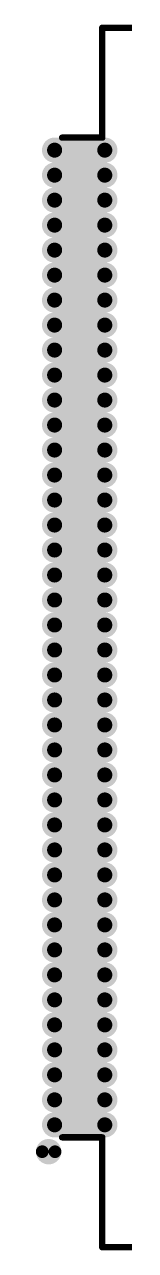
# Model space of a CAD drawing. Header units: millimetres. Extents: x 3.36 to 9.53, y 8.95 to 11.93.
# Drawn here: x 5.862 to 5.931, y 9.857 to 10.823 of the extents above; entities that cross this region are included whole.
import ezdxf

# ---------------------------------------------------------------- set-up
doc = ezdxf.new("R2010")
doc.units = ezdxf.units.MM
doc.header["$MEASUREMENT"] = 0
doc.layers.get('0').update_dxf_attribs({"linetype": 'CONTINUOUS'})
for name, color, linetype in [('BOTTOMOVERLAY', 54, 'CONTINUOUS'), ('BOTTOMPASTE', 16, 'CONTINUOUS'), ('BOTTOMSOLDER', 6, 'CONTINUOUS')]:
    doc.layers.add(name, color=color, linetype=linetype)

# ---------------------------------------------------------------- blocks, each defined once
blk = doc.blocks.new('TFT35_B_33')
at = {"layer": 'BOTTOMOVERLAY', "const_width": 0.005}
for points in [[(0.05315, 0.48031), (0.12402, 0.48031)], [(0.05315, 0.3937), (0.05315, 0.48031)], [(0.02165, 0.3937), (0.05315, 0.3937)], [(0.02165, -0.3937), (0.05315, -0.3937)], [(0.05315, -0.48031), (0.05315, -0.3937)], [(0.05315, -0.48031), (0.12402, -0.48031)]]:
    blk.add_lwpolyline(points, dxfattribs=at)
at = {"layer": 'BOTTOMOVERLAY'}
for points, const_width in [([(0.0519, 0.48031, 1), (0.0544, 0.48031, 1)], 0.0025), ([(0.0519, 0.48031, 1), (0.0544, 0.48031, 1)], 0.0025), ([(0.0204, 0.3937, 1), (0.0229, 0.3937, 1)], 0.0025), ([(0.0519, 0.3937, 1), (0.0544, 0.3937, 1)], 0.0025), ([(0.0519, 0.3937, 1), (0.0544, 0.3937, 1)], 0.0025), ([(0.01606, -0.405, 1), (0.00606, -0.405, 1)], 0.01), ([(0.0204, -0.3937, 1), (0.0229, -0.3937, 1)], 0.0025), ([(0.0519, -0.3937, 1), (0.0544, -0.3937, 1)], 0.0025), ([(0.0519, -0.3937, 1), (0.0544, -0.3937, 1)], 0.0025), ([(0.00356, -0.405, 1), (0.00856, -0.405, 1)], 0.005), ([(0.01356, -0.405, 1), (0.01856, -0.405, 1)], 0.005), ([(0.0519, -0.48031, 1), (0.0544, -0.48031, 1)], 0.0025), ([(0.0519, -0.48031, 1), (0.0544, -0.48031, 1)], 0.0025)]:
    blk.add_lwpolyline(points, format="xyb", close=True, dxfattribs=dict(at, const_width=const_width))
at = {"layer": 'BOTTOMPASTE', "const_width": 0.01181}
for points in [[(0.05512, 0.38386), (0.01575, 0.38386)], [(0.05512, 0.36417), (0.01575, 0.36417)], [(0.05512, 0.34449), (0.01575, 0.34449)], [(0.05512, 0.3248), (0.01575, 0.3248)], [(0.05512, 0.30512), (0.01575, 0.30512)], [(0.05512, 0.28543), (0.01575, 0.28543)], [(0.05512, 0.26575), (0.01575, 0.26575)], [(0.05512, 0.24606), (0.01575, 0.24606)], [(0.05512, 0.22638), (0.01575, 0.22638)], [(0.05512, 0.20669), (0.01575, 0.20669)], [(0.05512, 0.18701), (0.01575, 0.18701)], [(0.05512, 0.16732), (0.01575, 0.16732)], [(0.05512, 0.14764), (0.01575, 0.14764)], [(0.05512, 0.12795), (0.01575, 0.12795)], [(0.05512, 0.10827), (0.01575, 0.10827)], [(0.05512, 0.08858), (0.01575, 0.08858)], [(0.05512, 0.0689), (0.01575, 0.0689)], [(0.05512, 0.04921), (0.01575, 0.04921)], [(0.05512, 0.02953), (0.01575, 0.02953)], [(0.05512, 0.00984), (0.01575, 0.00984)], [(0.05512, -0.00984), (0.01575, -0.00984)], [(0.05512, -0.02953), (0.01575, -0.02953)], [(0.05512, -0.04921), (0.01575, -0.04921)], [(0.05512, -0.0689), (0.01575, -0.0689)], [(0.05512, -0.08858), (0.01575, -0.08858)], [(0.05512, -0.10827), (0.01575, -0.10827)], [(0.05512, -0.12795), (0.01575, -0.12795)], [(0.05512, -0.14764), (0.01575, -0.14764)], [(0.05512, -0.16732), (0.01575, -0.16732)], [(0.05512, -0.18701), (0.01575, -0.18701)], [(0.05512, -0.20669), (0.01575, -0.20669)], [(0.05512, -0.22638), (0.01575, -0.22638)], [(0.05512, -0.24606), (0.01575, -0.24606)], [(0.05512, -0.26575), (0.01575, -0.26575)], [(0.05512, -0.28543), (0.01575, -0.28543)], [(0.05512, -0.30512), (0.01575, -0.30512)], [(0.05512, -0.3248), (0.01575, -0.3248)], [(0.05512, -0.34449), (0.01575, -0.34449)], [(0.05512, -0.36417), (0.01575, -0.36417)], [(0.05512, -0.38386), (0.01575, -0.38386)]]:
    blk.add_lwpolyline(points, dxfattribs=at)
at = {"layer": 'BOTTOMPASTE', "const_width": 0.00591}
for points in [[(0.0128, 0.38386, 1), (0.0187, 0.38386, 1)], [(0.05217, 0.38386, 1), (0.05807, 0.38386, 1)], [(0.0128, 0.36417, 1), (0.0187, 0.36417, 1)], [(0.05217, 0.36417, 1), (0.05807, 0.36417, 1)], [(0.0128, 0.34449, 1), (0.0187, 0.34449, 1)], [(0.05217, 0.34449, 1), (0.05807, 0.34449, 1)], [(0.0128, 0.3248, 1), (0.0187, 0.3248, 1)], [(0.05217, 0.3248, 1), (0.05807, 0.3248, 1)], [(0.0128, 0.30512, 1), (0.0187, 0.30512, 1)], [(0.05217, 0.30512, 1), (0.05807, 0.30512, 1)], [(0.0128, 0.28543, 1), (0.0187, 0.28543, 1)], [(0.05217, 0.28543, 1), (0.05807, 0.28543, 1)], [(0.0128, 0.26575, 1), (0.0187, 0.26575, 1)], [(0.05217, 0.26575, 1), (0.05807, 0.26575, 1)], [(0.0128, 0.24606, 1), (0.0187, 0.24606, 1)], [(0.05217, 0.24606, 1), (0.05807, 0.24606, 1)], [(0.0128, 0.22638, 1), (0.0187, 0.22638, 1)], [(0.05217, 0.22638, 1), (0.05807, 0.22638, 1)], [(0.0128, 0.20669, 1), (0.0187, 0.20669, 1)], [(0.05217, 0.20669, 1), (0.05807, 0.20669, 1)], [(0.0128, 0.18701, 1), (0.0187, 0.18701, 1)], [(0.05217, 0.18701, 1), (0.05807, 0.18701, 1)], [(0.0128, 0.16732, 1), (0.0187, 0.16732, 1)], [(0.05217, 0.16732, 1), (0.05807, 0.16732, 1)], [(0.0128, 0.14764, 1), (0.0187, 0.14764, 1)], [(0.05217, 0.14764, 1), (0.05807, 0.14764, 1)], [(0.0128, 0.12795, 1), (0.0187, 0.12795, 1)], [(0.05217, 0.12795, 1), (0.05807, 0.12795, 1)], [(0.0128, 0.10827, 1), (0.0187, 0.10827, 1)], [(0.05217, 0.10827, 1), (0.05807, 0.10827, 1)], [(0.0128, 0.08858, 1), (0.0187, 0.08858, 1)], [(0.05217, 0.08858, 1), (0.05807, 0.08858, 1)], [(0.0128, 0.0689, 1), (0.0187, 0.0689, 1)], [(0.05217, 0.0689, 1), (0.05807, 0.0689, 1)], [(0.0128, 0.04921, 1), (0.0187, 0.04921, 1)], [(0.05217, 0.04921, 1), (0.05807, 0.04921, 1)], [(0.0128, 0.02953, 1), (0.0187, 0.02953, 1)], [(0.05217, 0.02953, 1), (0.05807, 0.02953, 1)], [(0.0128, 0.00984, 1), (0.0187, 0.00984, 1)], [(0.05217, 0.00984, 1), (0.05807, 0.00984, 1)], [(0.0128, -0.00984, 1), (0.0187, -0.00984, 1)], [(0.05217, -0.00984, 1), (0.05807, -0.00984, 1)], [(0.0128, -0.02953, 1), (0.0187, -0.02953, 1)], [(0.05217, -0.02953, 1), (0.05807, -0.02953, 1)], [(0.0128, -0.04921, 1), (0.0187, -0.04921, 1)], [(0.05217, -0.04921, 1), (0.05807, -0.04921, 1)], [(0.0128, -0.0689, 1), (0.0187, -0.0689, 1)], [(0.05217, -0.0689, 1), (0.05807, -0.0689, 1)], [(0.0128, -0.08858, 1), (0.0187, -0.08858, 1)], [(0.05217, -0.08858, 1), (0.05807, -0.08858, 1)], [(0.0128, -0.10827, 1), (0.0187, -0.10827, 1)], [(0.05217, -0.10827, 1), (0.05807, -0.10827, 1)], [(0.0128, -0.12795, 1), (0.0187, -0.12795, 1)], [(0.05217, -0.12795, 1), (0.05807, -0.12795, 1)], [(0.0128, -0.14764, 1), (0.0187, -0.14764, 1)], [(0.05217, -0.14764, 1), (0.05807, -0.14764, 1)], [(0.0128, -0.16732, 1), (0.0187, -0.16732, 1)], [(0.05217, -0.16732, 1), (0.05807, -0.16732, 1)], [(0.0128, -0.18701, 1), (0.0187, -0.18701, 1)], [(0.05217, -0.18701, 1), (0.05807, -0.18701, 1)], [(0.0128, -0.20669, 1), (0.0187, -0.20669, 1)], [(0.05217, -0.20669, 1), (0.05807, -0.20669, 1)], [(0.0128, -0.22638, 1), (0.0187, -0.22638, 1)], [(0.05217, -0.22638, 1), (0.05807, -0.22638, 1)], [(0.0128, -0.24606, 1), (0.0187, -0.24606, 1)], [(0.05217, -0.24606, 1), (0.05807, -0.24606, 1)], [(0.0128, -0.26575, 1), (0.0187, -0.26575, 1)], [(0.05217, -0.26575, 1), (0.05807, -0.26575, 1)], [(0.0128, -0.28543, 1), (0.0187, -0.28543, 1)], [(0.05217, -0.28543, 1), (0.05807, -0.28543, 1)], [(0.0128, -0.30512, 1), (0.0187, -0.30512, 1)], [(0.05217, -0.30512, 1), (0.05807, -0.30512, 1)], [(0.0128, -0.3248, 1), (0.0187, -0.3248, 1)], [(0.05217, -0.3248, 1), (0.05807, -0.3248, 1)], [(0.0128, -0.34449, 1), (0.0187, -0.34449, 1)], [(0.05217, -0.34449, 1), (0.05807, -0.34449, 1)], [(0.0128, -0.36417, 1), (0.0187, -0.36417, 1)], [(0.05217, -0.36417, 1), (0.05807, -0.36417, 1)], [(0.0128, -0.38386, 1), (0.0187, -0.38386, 1)], [(0.05217, -0.38386, 1), (0.05807, -0.38386, 1)]]:
    blk.add_lwpolyline(points, format="xyb", close=True, dxfattribs=at)
at = {"layer": 'BOTTOMSOLDER', "const_width": 0.01981}
for points in [[(0.05512, 0.38386), (0.01575, 0.38386)], [(0.05512, 0.36417), (0.01575, 0.36417)], [(0.05512, 0.34449), (0.01575, 0.34449)], [(0.05512, 0.3248), (0.01575, 0.3248)], [(0.05512, 0.30512), (0.01575, 0.30512)], [(0.05512, 0.28543), (0.01575, 0.28543)], [(0.05512, 0.26575), (0.01575, 0.26575)], [(0.05512, 0.24606), (0.01575, 0.24606)], [(0.05512, 0.22638), (0.01575, 0.22638)], [(0.05512, 0.20669), (0.01575, 0.20669)], [(0.05512, 0.18701), (0.01575, 0.18701)], [(0.05512, 0.16732), (0.01575, 0.16732)], [(0.05512, 0.14764), (0.01575, 0.14764)], [(0.05512, 0.12795), (0.01575, 0.12795)], [(0.05512, 0.10827), (0.01575, 0.10827)], [(0.05512, 0.08858), (0.01575, 0.08858)], [(0.05512, 0.0689), (0.01575, 0.0689)], [(0.05512, 0.04921), (0.01575, 0.04921)], [(0.05512, 0.02953), (0.01575, 0.02953)], [(0.05512, 0.00984), (0.01575, 0.00984)], [(0.05512, -0.00984), (0.01575, -0.00984)], [(0.05512, -0.02953), (0.01575, -0.02953)], [(0.05512, -0.04921), (0.01575, -0.04921)], [(0.05512, -0.0689), (0.01575, -0.0689)], [(0.05512, -0.08858), (0.01575, -0.08858)], [(0.05512, -0.10827), (0.01575, -0.10827)], [(0.05512, -0.12795), (0.01575, -0.12795)], [(0.05512, -0.14764), (0.01575, -0.14764)], [(0.05512, -0.16732), (0.01575, -0.16732)], [(0.05512, -0.18701), (0.01575, -0.18701)], [(0.05512, -0.20669), (0.01575, -0.20669)], [(0.05512, -0.22638), (0.01575, -0.22638)], [(0.05512, -0.24606), (0.01575, -0.24606)], [(0.05512, -0.26575), (0.01575, -0.26575)], [(0.05512, -0.28543), (0.01575, -0.28543)], [(0.05512, -0.30512), (0.01575, -0.30512)], [(0.05512, -0.3248), (0.01575, -0.3248)], [(0.05512, -0.34449), (0.01575, -0.34449)], [(0.05512, -0.36417), (0.01575, -0.36417)], [(0.05512, -0.38386), (0.01575, -0.38386)]]:
    blk.add_lwpolyline(points, dxfattribs=at)
at = {"layer": 'BOTTOMSOLDER', "const_width": 0.00991}
for points in [[(0.0108, 0.38386, 1), (0.0207, 0.38386, 1)], [(0.05017, 0.38386, 1), (0.06007, 0.38386, 1)], [(0.0108, 0.36417, 1), (0.0207, 0.36417, 1)], [(0.05017, 0.36417, 1), (0.06007, 0.36417, 1)], [(0.0108, 0.34449, 1), (0.0207, 0.34449, 1)], [(0.05017, 0.34449, 1), (0.06007, 0.34449, 1)], [(0.0108, 0.3248, 1), (0.0207, 0.3248, 1)], [(0.05017, 0.3248, 1), (0.06007, 0.3248, 1)], [(0.0108, 0.30512, 1), (0.0207, 0.30512, 1)], [(0.05017, 0.30512, 1), (0.06007, 0.30512, 1)], [(0.0108, 0.28543, 1), (0.0207, 0.28543, 1)], [(0.05017, 0.28543, 1), (0.06007, 0.28543, 1)], [(0.0108, 0.26575, 1), (0.0207, 0.26575, 1)], [(0.05017, 0.26575, 1), (0.06007, 0.26575, 1)], [(0.0108, 0.24606, 1), (0.0207, 0.24606, 1)], [(0.05017, 0.24606, 1), (0.06007, 0.24606, 1)], [(0.0108, 0.22638, 1), (0.0207, 0.22638, 1)], [(0.05017, 0.22638, 1), (0.06007, 0.22638, 1)], [(0.0108, 0.20669, 1), (0.0207, 0.20669, 1)], [(0.05017, 0.20669, 1), (0.06007, 0.20669, 1)], [(0.0108, 0.18701, 1), (0.0207, 0.18701, 1)], [(0.05017, 0.18701, 1), (0.06007, 0.18701, 1)], [(0.0108, 0.16732, 1), (0.0207, 0.16732, 1)], [(0.05017, 0.16732, 1), (0.06007, 0.16732, 1)], [(0.0108, 0.14764, 1), (0.0207, 0.14764, 1)], [(0.05017, 0.14764, 1), (0.06007, 0.14764, 1)], [(0.0108, 0.12795, 1), (0.0207, 0.12795, 1)], [(0.05017, 0.12795, 1), (0.06007, 0.12795, 1)], [(0.0108, 0.10827, 1), (0.0207, 0.10827, 1)], [(0.05017, 0.10827, 1), (0.06007, 0.10827, 1)], [(0.0108, 0.08858, 1), (0.0207, 0.08858, 1)], [(0.05017, 0.08858, 1), (0.06007, 0.08858, 1)], [(0.0108, 0.0689, 1), (0.0207, 0.0689, 1)], [(0.05017, 0.0689, 1), (0.06007, 0.0689, 1)], [(0.0108, 0.04921, 1), (0.0207, 0.04921, 1)], [(0.05017, 0.04921, 1), (0.06007, 0.04921, 1)], [(0.0108, 0.02953, 1), (0.0207, 0.02953, 1)], [(0.05017, 0.02953, 1), (0.06007, 0.02953, 1)], [(0.0108, 0.00984, 1), (0.0207, 0.00984, 1)], [(0.05017, 0.00984, 1), (0.06007, 0.00984, 1)], [(0.0108, -0.00984, 1), (0.0207, -0.00984, 1)], [(0.05017, -0.00984, 1), (0.06007, -0.00984, 1)], [(0.0108, -0.02953, 1), (0.0207, -0.02953, 1)], [(0.05017, -0.02953, 1), (0.06007, -0.02953, 1)], [(0.0108, -0.04921, 1), (0.0207, -0.04921, 1)], [(0.05017, -0.04921, 1), (0.06007, -0.04921, 1)], [(0.0108, -0.0689, 1), (0.0207, -0.0689, 1)], [(0.05017, -0.0689, 1), (0.06007, -0.0689, 1)], [(0.0108, -0.08858, 1), (0.0207, -0.08858, 1)], [(0.05017, -0.08858, 1), (0.06007, -0.08858, 1)], [(0.0108, -0.10827, 1), (0.0207, -0.10827, 1)], [(0.05017, -0.10827, 1), (0.06007, -0.10827, 1)], [(0.0108, -0.12795, 1), (0.0207, -0.12795, 1)], [(0.05017, -0.12795, 1), (0.06007, -0.12795, 1)], [(0.0108, -0.14764, 1), (0.0207, -0.14764, 1)], [(0.05017, -0.14764, 1), (0.06007, -0.14764, 1)], [(0.0108, -0.16732, 1), (0.0207, -0.16732, 1)], [(0.05017, -0.16732, 1), (0.06007, -0.16732, 1)], [(0.0108, -0.18701, 1), (0.0207, -0.18701, 1)], [(0.05017, -0.18701, 1), (0.06007, -0.18701, 1)], [(0.0108, -0.20669, 1), (0.0207, -0.20669, 1)], [(0.05017, -0.20669, 1), (0.06007, -0.20669, 1)], [(0.0108, -0.22638, 1), (0.0207, -0.22638, 1)], [(0.05017, -0.22638, 1), (0.06007, -0.22638, 1)], [(0.0108, -0.24606, 1), (0.0207, -0.24606, 1)], [(0.05017, -0.24606, 1), (0.06007, -0.24606, 1)], [(0.0108, -0.26575, 1), (0.0207, -0.26575, 1)], [(0.05017, -0.26575, 1), (0.06007, -0.26575, 1)], [(0.0108, -0.28543, 1), (0.0207, -0.28543, 1)], [(0.05017, -0.28543, 1), (0.06007, -0.28543, 1)], [(0.0108, -0.30512, 1), (0.0207, -0.30512, 1)], [(0.05017, -0.30512, 1), (0.06007, -0.30512, 1)], [(0.0108, -0.3248, 1), (0.0207, -0.3248, 1)], [(0.05017, -0.3248, 1), (0.06007, -0.3248, 1)], [(0.0108, -0.34449, 1), (0.0207, -0.34449, 1)], [(0.05017, -0.34449, 1), (0.06007, -0.34449, 1)], [(0.0108, -0.36417, 1), (0.0207, -0.36417, 1)], [(0.05017, -0.36417, 1), (0.06007, -0.36417, 1)], [(0.0108, -0.38386, 1), (0.0207, -0.38386, 1)], [(0.05017, -0.38386, 1), (0.06007, -0.38386, 1)]]:
    blk.add_lwpolyline(points, format="xyb", close=True, dxfattribs=at)

msp = doc.modelspace()

# ---------------------------------------------------------------- block references
at = {"rotation": 360}
msp.add_blockref('TFT35_B_33', (5.86064, 10.3403), dxfattribs=at)

doc.saveas('drawing.dxf')
